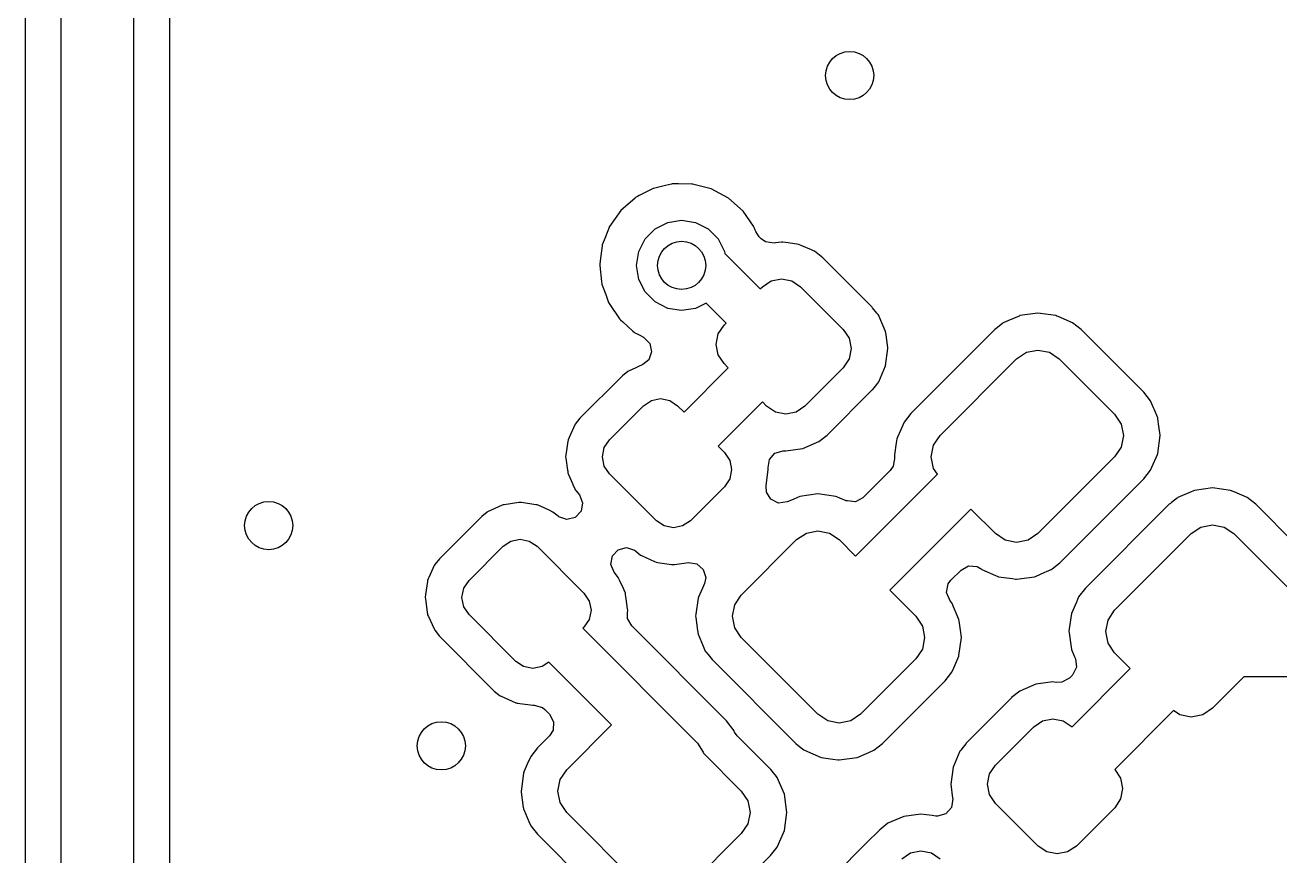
# Model space of a CAD drawing. Extents: x 4.14 to 8.85, y -5.31 to -1.77.
# Drawn here: x 4.8604 to 5.2706, y -3.8179 to -3.5465 of the extents above; entities that cross this region are included whole.
import ezdxf

# ---------------------------------------------------------------- set-up
doc = ezdxf.new("R2010")
doc.units = 0
doc.header["$MEASUREMENT"] = 0
doc.layers.add('BLACK', color=7, linetype='CONTINUOUS')

msp = doc.modelspace()

# ---------------------------------------------------------------- linework, layer by layer
at = {"layer": 'BLACK', "linetype": 'CONTINUOUS'}
for p, q in [((4.89581, -3.16), (4.89581, -4.24502)), ((4.90764, -4.24107), (4.90764, -3.16188)), ((4.87219, -4.24219), (4.87219, -3.16489)), ((4.86036, -3.51561), (4.86036, -4.23639)), ((5.06412, -3.60069), (5.06115, -3.60222)), ((5.06566, -3.59989), (5.06412, -3.60069)), ((5.06627, -3.59975), (5.06566, -3.59989)), ((5.06969, -3.59892), (5.06627, -3.59975)), ((5.07163, -3.59846), (5.06969, -3.59892)), ((5.07192, -3.59839), (5.07163, -3.59846)), ((5.07163, -3.59846), (5.07163, -3.59846)), ((5.07232, -3.59839), (5.07192, -3.59839)), ((5.07395, -3.5984), (5.07232, -3.59839)), ((5.07836, -3.59842), (5.07395, -3.5984)), ((5.07865, -3.59849), (5.07836, -3.59842)), ((5.0787, -3.59851), (5.07865, -3.59849)), ((5.07865, -3.59849), (5.07865, -3.59849)), ((5.07938, -3.59868), (5.0787, -3.59851)), ((5.0787, -3.59851), (5.0787, -3.59851)), ((5.08247, -3.59945), (5.07938, -3.59868)), ((5.08426, -3.5999), (5.08247, -3.59945)), ((5.0846, -3.59999), (5.08426, -3.5999)), ((5.08426, -3.5999), (5.08426, -3.5999)), ((5.09029, -3.603), (5.0846, -3.59999)), ((5.05976, -3.603), (5.05514, -3.60703)), ((5.05994, -3.60284), (5.05976, -3.603)), ((5.06054, -3.60253), (5.05994, -3.60284)), ((5.06115, -3.60222), (5.06054, -3.60253)), ((5.0951, -3.60728), (5.09029, -3.603)), ((5.05509, -3.60707), (5.05139, -3.61234)), ((5.05514, -3.60703), (5.05509, -3.60707)), ((5.09849, -3.61222), (5.0951, -3.60728)), ((5.05108, -3.61313), (5.04967, -3.61674)), ((5.05126, -3.61267), (5.05108, -3.61313)), ((5.05135, -3.61244), (5.05126, -3.61267)), ((5.05126, -3.61267), (5.05126, -3.61267)), ((5.05139, -3.61234), (5.05135, -3.61244)), ((5.06306, -3.61632), (5.06632, -3.61306)), ((5.06632, -3.61306), (5.07044, -3.61096)), ((5.07044, -3.61096), (5.075, -3.61024)), ((5.075, -3.61024), (5.07956, -3.61096)), ((5.07956, -3.61096), (5.08368, -3.61306)), ((5.08368, -3.61306), (5.08694, -3.61632)), ((5.09874, -3.61259), (5.09849, -3.61222)), ((5.09909, -3.61352), (5.09874, -3.61259)), ((5.09924, -3.6139), (5.09909, -3.61352)), ((5.10037, -3.61565), (5.09924, -3.6139)), ((5.04967, -3.61674), (5.04905, -3.61834)), ((5.06096, -3.62044), (5.06306, -3.61632)), ((5.08694, -3.61632), (5.08904, -3.62044)), ((5.10103, -3.61632), (5.10037, -3.61565)), ((5.10245, -3.61731), (5.10103, -3.61632)), ((5.10521, -3.61772), (5.10245, -3.61731)), ((5.10566, -3.61766), (5.10521, -3.61772)), ((5.10765, -3.61739), (5.10566, -3.61766)), ((5.10566, -3.61766), (5.10566, -3.61766)), ((5.10805, -3.61744), (5.10765, -3.61739)), ((5.10978, -3.61768), (5.10805, -3.61744)), ((5.10805, -3.61744), (5.10805, -3.61744)), ((5.11327, -3.61816), (5.10978, -3.61768)), ((5.11431, -3.61861), (5.11327, -3.61816)), ((5.04901, -3.61863), (5.04838, -3.62347)), ((5.04905, -3.61834), (5.04901, -3.61863)), ((5.06024, -3.625), (5.06096, -3.62044)), ((5.08904, -3.62044), (5.08916, -3.62117)), ((5.08916, -3.62117), (5.10069, -3.63271)), ((5.11742, -3.61996), (5.11431, -3.61861)), ((5.11812, -3.62026), (5.11742, -3.61996)), ((5.11847, -3.62041), (5.11812, -3.62026)), ((5.12114, -3.62251), (5.11847, -3.62041)), ((5.04838, -3.62347), (5.04821, -3.62472)), ((5.04821, -3.62472), (5.04825, -3.62507)), ((5.04825, -3.62507), (5.04882, -3.63027)), ((5.06096, -3.62956), (5.06024, -3.625)), ((5.13734, -3.6387), (5.12114, -3.62251)), ((5.04882, -3.63027), (5.04892, -3.63112)), ((5.06306, -3.63368), (5.06096, -3.62956)), ((5.10139, -3.63201), (5.10426, -3.63009)), ((5.10426, -3.63009), (5.10765, -3.62941)), ((5.10765, -3.62941), (5.11104, -3.63009)), ((5.11104, -3.63009), (5.11391, -3.63201)), ((5.04892, -3.63112), (5.04904, -3.63145)), ((5.04904, -3.63145), (5.04904, -3.63145)), ((5.04904, -3.63145), (5.05017, -3.63453)), ((5.05017, -3.63453), (5.05064, -3.63583)), ((5.06632, -3.63694), (5.06306, -3.63368)), ((5.10069, -3.63271), (5.10139, -3.63201)), ((5.11391, -3.63201), (5.12783, -3.64593)), ((5.05064, -3.63583), (5.05113, -3.63716)), ((5.05113, -3.63716), (5.0513, -3.63741)), ((5.0513, -3.63741), (5.0513, -3.63741)), ((5.0513, -3.63741), (5.05199, -3.63844)), ((5.05199, -3.63844), (5.05422, -3.64176)), ((5.07044, -3.63904), (5.06632, -3.63694)), ((5.083, -3.63729), (5.07956, -3.63904)), ((5.08955, -3.64384), (5.083, -3.63729)), ((5.05422, -3.64176), (5.05472, -3.6425)), ((5.05472, -3.6425), (5.05498, -3.64274)), ((5.05498, -3.64274), (5.05498, -3.64274)), ((5.05498, -3.64274), (5.05575, -3.64344)), ((5.075, -3.63976), (5.07044, -3.63904)), ((5.07956, -3.63904), (5.075, -3.63976)), ((5.13744, -3.63884), (5.13734, -3.6387)), ((5.13883, -3.64061), (5.13744, -3.63884)), ((5.13902, -3.64084), (5.13883, -3.64061)), ((5.13916, -3.64102), (5.13902, -3.64084)), ((5.1392, -3.64108), (5.13916, -3.64102)), ((5.13943, -3.64137), (5.1392, -3.64108)), ((5.1392, -3.64108), (5.1392, -3.64108)), ((5.13957, -3.6417), (5.13943, -3.64137)), ((5.14168, -3.64658), (5.13957, -3.6417)), ((5.18529, -3.64155), (5.18162, -3.64314)), ((5.1856, -3.64142), (5.18529, -3.64155)), ((5.18529, -3.64155), (5.18529, -3.64155)), ((5.19148, -3.64061), (5.1856, -3.64142)), ((5.19736, -3.64142), (5.19148, -3.64061)), ((5.19767, -3.64155), (5.19736, -3.64142)), ((5.19808, -3.64173), (5.19767, -3.64155)), ((5.19767, -3.64155), (5.19767, -3.64155)), ((5.20281, -3.64378), (5.19808, -3.64173)), ((5.05575, -3.64344), (5.05908, -3.64648)), ((5.05908, -3.64648), (5.05948, -3.64684)), ((5.05948, -3.64684), (5.05974, -3.64698)), ((5.08694, -3.64741), (5.08886, -3.64454)), ((5.08886, -3.64454), (5.08955, -3.64384)), ((5.12783, -3.64593), (5.12975, -3.6488)), ((5.14182, -3.64758), (5.14168, -3.64658)), ((5.17735, -3.64597), (5.14991, -3.67341)), ((5.17783, -3.64559), (5.17735, -3.64597)), ((5.1799, -3.64397), (5.17783, -3.64559)), ((5.18015, -3.64378), (5.1799, -3.64397)), ((5.1799, -3.64397), (5.1799, -3.64397)), ((5.18162, -3.64314), (5.18015, -3.64378)), ((5.20562, -3.64597), (5.20281, -3.64378)), ((5.22609, -3.66645), (5.20562, -3.64597)), ((5.05974, -3.64698), (5.05974, -3.64698)), ((5.05974, -3.64698), (5.06045, -3.64736)), ((5.06045, -3.64736), (5.06132, -3.64784)), ((5.06132, -3.64784), (5.06255, -3.6485)), ((5.06255, -3.6485), (5.06261, -3.64854)), ((5.06261, -3.64854), (5.06459, -3.65051)), ((5.06459, -3.65051), (5.06519, -3.65324)), ((5.08626, -3.6508), (5.08694, -3.64741)), ((5.08694, -3.65419), (5.08626, -3.6508)), ((5.12975, -3.6488), (5.13043, -3.65219)), ((5.14195, -3.64851), (5.14182, -3.64758)), ((5.1424, -3.65184), (5.14195, -3.64851)), ((5.06519, -3.65324), (5.06422, -3.65586)), ((5.08886, -3.65706), (5.08694, -3.65419)), ((5.13043, -3.65219), (5.12975, -3.65558)), ((5.14168, -3.65781), (5.14245, -3.65219)), ((5.14245, -3.65219), (5.1424, -3.65184)), ((5.18452, -3.65553), (5.18771, -3.6534)), ((5.18771, -3.6534), (5.19148, -3.65265)), ((5.19148, -3.65265), (5.19525, -3.6534)), ((5.19525, -3.6534), (5.19844, -3.65553)), ((5.06003, -3.65844), (5.05768, -3.65951)), ((5.06064, -3.65816), (5.06003, -3.65844)), ((5.06229, -3.65741), (5.06064, -3.65816)), ((5.06064, -3.65816), (5.06064, -3.65816)), ((5.06422, -3.65586), (5.06229, -3.65741)), ((5.07578, -3.67293), (5.09025, -3.65846)), ((5.09025, -3.65846), (5.08886, -3.65706)), ((5.12783, -3.65846), (5.11531, -3.67098)), ((5.12975, -3.65558), (5.12783, -3.65846)), ((5.13943, -3.66301), (5.14168, -3.65781)), ((5.15947, -3.68058), (5.18452, -3.65553)), ((5.19844, -3.65553), (5.21654, -3.67362)), ((5.05551, -3.66116), (5.04174, -3.67493)), ((5.05563, -3.66106), (5.05551, -3.66116)), ((5.0574, -3.65964), (5.05563, -3.66106)), ((5.05768, -3.65951), (5.0574, -3.65964)), ((5.05768, -3.65951), (5.05768, -3.65951)), ((5.13909, -3.66345), (5.13943, -3.66301)), ((5.12253, -3.68049), (5.13734, -3.66569)), ((5.13734, -3.66569), (5.13743, -3.66557)), ((5.13743, -3.66557), (5.13747, -3.66551)), ((5.13743, -3.66557), (5.13743, -3.66557)), ((5.13747, -3.66551), (5.13833, -3.66442)), ((5.13833, -3.66442), (5.13909, -3.66345)), ((5.22829, -3.66925), (5.22609, -3.66645)), ((5.05142, -3.68198), (5.06256, -3.67084)), ((5.06256, -3.67084), (5.06511, -3.66913)), ((5.06511, -3.66913), (5.06812, -3.66853)), ((5.06812, -3.66853), (5.07114, -3.66913)), ((5.07114, -3.66913), (5.07369, -3.67084)), ((5.07369, -3.67084), (5.07578, -3.67293)), ((5.10139, -3.66959), (5.08691, -3.68406)), ((5.10278, -3.67098), (5.10139, -3.66959)), ((5.10565, -3.6729), (5.10278, -3.67098)), ((5.11531, -3.67098), (5.11243, -3.6729)), ((5.22929, -3.67157), (5.22829, -3.66925)), ((5.04174, -3.67493), (5.04022, -3.67682)), ((5.10904, -3.67358), (5.10565, -3.6729)), ((5.11243, -3.6729), (5.10904, -3.67358)), ((5.14991, -3.67341), (5.14771, -3.67621)), ((5.21654, -3.67362), (5.21867, -3.67682)), ((5.22956, -3.67219), (5.22929, -3.67157)), ((5.23058, -3.67454), (5.22956, -3.67219)), ((5.23065, -3.6747), (5.23058, -3.67454)), ((5.23071, -3.67517), (5.23065, -3.6747)), ((5.23103, -3.67747), (5.23071, -3.67517)), ((5.04009, -3.6771), (5.03824, -3.68117)), ((5.04022, -3.67682), (5.04009, -3.6771)), ((5.14655, -3.67889), (5.14558, -3.68113)), ((5.14771, -3.67621), (5.14655, -3.67889)), ((5.21867, -3.67682), (5.21942, -3.68058)), ((5.23143, -3.68042), (5.23103, -3.67747)), ((5.03782, -3.68237), (5.03738, -3.68547)), ((5.03785, -3.68216), (5.03782, -3.68237)), ((5.03782, -3.68237), (5.03782, -3.68237)), ((5.03788, -3.68196), (5.03785, -3.68216)), ((5.03824, -3.68117), (5.03788, -3.68196)), ((5.04971, -3.68453), (5.05142, -3.68198)), ((5.11466, -3.68483), (5.11986, -3.68258)), ((5.11986, -3.68258), (5.12253, -3.68049)), ((5.14517, -3.68299), (5.14464, -3.68688)), ((5.14535, -3.68166), (5.14517, -3.68299)), ((5.14558, -3.68113), (5.14535, -3.68166)), ((5.15658, -3.68754), (5.15733, -3.68378)), ((5.15733, -3.68378), (5.15947, -3.68058)), ((5.21942, -3.68058), (5.21867, -3.68435)), ((5.23065, -3.68647), (5.23145, -3.68058)), ((5.23145, -3.68058), (5.23143, -3.68042)), ((5.03738, -3.68547), (5.03708, -3.68754)), ((5.03708, -3.68754), (5.03714, -3.68796)), ((5.04911, -3.68754), (5.04971, -3.68453)), ((5.04971, -3.69056), (5.04911, -3.68754)), ((5.08691, -3.68406), (5.089, -3.68615)), ((5.089, -3.68615), (5.09071, -3.68871)), ((5.10367, -3.68843), (5.1055, -3.68632)), ((5.1055, -3.68632), (5.10818, -3.68553)), ((5.10818, -3.68553), (5.10856, -3.68556)), ((5.10856, -3.68556), (5.10871, -3.68556)), ((5.10871, -3.68556), (5.10898, -3.68559)), ((5.10898, -3.68559), (5.10898, -3.68559)), ((5.10898, -3.68559), (5.10904, -3.6856)), ((5.10904, -3.6856), (5.11466, -3.68483)), ((5.14464, -3.68688), (5.14455, -3.68754)), ((5.14455, -3.68754), (5.1446, -3.68794)), ((5.15733, -3.69131), (5.15658, -3.68754)), ((5.21654, -3.68754), (5.19148, -3.7126)), ((5.21867, -3.68435), (5.21654, -3.68754)), ((5.22871, -3.69094), (5.23053, -3.68674)), ((5.23053, -3.68674), (5.23065, -3.68647)), ((5.03714, -3.68796), (5.03771, -3.69192)), ((5.03771, -3.69192), (5.03774, -3.69218)), ((5.05142, -3.69311), (5.04971, -3.69056)), ((5.09071, -3.68871), (5.09131, -3.69172)), ((5.09131, -3.69172), (5.09071, -3.69473)), ((5.10258, -3.69703), (5.10334, -3.69172)), ((5.10327, -3.69119), (5.10329, -3.69102)), ((5.10334, -3.69172), (5.10327, -3.69119)), ((5.10329, -3.69102), (5.10367, -3.68843)), ((5.10329, -3.69102), (5.10329, -3.69102)), ((5.10329, -3.69102), (5.10329, -3.69102)), ((5.14317, -3.69196), (5.13426, -3.70088)), ((5.14416, -3.69054), (5.14317, -3.69196)), ((5.14444, -3.6887), (5.14416, -3.69054)), ((5.14457, -3.68822), (5.14444, -3.6887)), ((5.14459, -3.68822), (5.14457, -3.68822)), ((5.1446, -3.6881), (5.14459, -3.68813)), ((5.14459, -3.68813), (5.14459, -3.68822)), ((5.1446, -3.68794), (5.1446, -3.6881)), ((5.15862, -3.69324), (5.15733, -3.69131)), ((5.22609, -3.69472), (5.22829, -3.69192)), ((5.22829, -3.69192), (5.22871, -3.69094)), ((5.03774, -3.69218), (5.03783, -3.69276)), ((5.03783, -3.69276), (5.03788, -3.69313)), ((5.03788, -3.69313), (5.03797, -3.69332)), ((5.03797, -3.69332), (5.03928, -3.69621)), ((5.06673, -3.70842), (5.05142, -3.69311)), ((5.09071, -3.69473), (5.089, -3.69729)), ((5.13189, -3.71997), (5.15862, -3.69324)), ((5.19866, -3.72215), (5.22609, -3.69472)), ((5.03928, -3.69621), (5.03947, -3.69663)), ((5.03947, -3.69663), (5.04008, -3.69796)), ((5.04008, -3.69796), (5.04022, -3.69827)), ((5.04022, -3.69827), (5.04041, -3.69851)), ((5.04041, -3.69851), (5.04156, -3.69994)), ((5.04156, -3.69994), (5.04263, -3.70252)), ((5.089, -3.69729), (5.07787, -3.70842)), ((5.1027, -3.69904), (5.10258, -3.69703)), ((5.10417, -3.70142), (5.1027, -3.69904)), ((5.11954, -3.69967), (5.11366, -3.70047)), ((5.12543, -3.70047), (5.11954, -3.69967)), ((5.24161, -3.69894), (5.23722, -3.70085)), ((5.24214, -3.69871), (5.24161, -3.69894)), ((5.24236, -3.69862), (5.24214, -3.69871)), ((5.24267, -3.69849), (5.24236, -3.69862)), ((5.24236, -3.69862), (5.24236, -3.69862)), ((5.24855, -3.69768), (5.24267, -3.69849)), ((5.25443, -3.69849), (5.24855, -3.69768)), ((5.25474, -3.69862), (5.25443, -3.69849)), ((5.25496, -3.69871), (5.25474, -3.69862)), ((5.25474, -3.69862), (5.25474, -3.69862)), ((5.2556, -3.69899), (5.25496, -3.69871)), ((5.25988, -3.70085), (5.2556, -3.69899)), ((5.01628, -3.70338), (5.01157, -3.70552)), ((5.0166, -3.70323), (5.01628, -3.70338)), ((5.01628, -3.70338), (5.01628, -3.70338)), ((5.01695, -3.70318), (5.0166, -3.70323)), ((5.01702, -3.70318), (5.01695, -3.70318)), ((5.01695, -3.70318), (5.01695, -3.70318)), ((5.02178, -3.70249), (5.01702, -3.70318)), ((5.01702, -3.70318), (5.01702, -3.70318)), ((5.02219, -3.70243), (5.02178, -3.70249)), ((5.0226, -3.70249), (5.02219, -3.70243)), ((5.02736, -3.70318), (5.0226, -3.70249)), ((5.02743, -3.70318), (5.02736, -3.70318)), ((5.02736, -3.70318), (5.02736, -3.70318)), ((5.02778, -3.70323), (5.02743, -3.70318)), ((5.02743, -3.70318), (5.02743, -3.70318)), ((5.0281, -3.70338), (5.02778, -3.70323)), ((5.03022, -3.70434), (5.0281, -3.70338)), ((5.0281, -3.70338), (5.0281, -3.70338)), ((5.04263, -3.70252), (5.04213, -3.70527)), ((5.10669, -3.70263), (5.10417, -3.70142)), ((5.10946, -3.70229), (5.10669, -3.70263)), ((5.11095, -3.70165), (5.10946, -3.70229)), ((5.11165, -3.70134), (5.11095, -3.70165)), ((5.11095, -3.70165), (5.11095, -3.70165)), ((5.11366, -3.70047), (5.11165, -3.70134)), ((5.12574, -3.70061), (5.12543, -3.70047)), ((5.12674, -3.70104), (5.12574, -3.70061)), ((5.12574, -3.70061), (5.12574, -3.70061)), ((5.12878, -3.70192), (5.12674, -3.70104)), ((5.12897, -3.70194), (5.12878, -3.70192)), ((5.12902, -3.70196), (5.12897, -3.70194)), ((5.12917, -3.70196), (5.12902, -3.70196)), ((5.1318, -3.70222), (5.12917, -3.70196)), ((5.13426, -3.70088), (5.1318, -3.70222)), ((5.23442, -3.70304), (5.20698, -3.73048)), ((5.23478, -3.70275), (5.23442, -3.70304)), ((5.23518, -3.70244), (5.23478, -3.70275)), ((5.23615, -3.70168), (5.23518, -3.70244)), ((5.23697, -3.70104), (5.23615, -3.70168)), ((5.23722, -3.70085), (5.23697, -3.70104)), ((5.23697, -3.70104), (5.23697, -3.70104)), ((5.26268, -3.70304), (5.25988, -3.70085)), ((5.2757, -3.71606), (5.26268, -3.70304)), ((5.00957, -3.70709), (4.9958, -3.72086)), ((5.0097, -3.70699), (5.00957, -3.70709)), ((5.01146, -3.70557), (5.0097, -3.70699)), ((5.01157, -3.70552), (5.01146, -3.70557)), ((5.03186, -3.70509), (5.03022, -3.70434)), ((5.03291, -3.70557), (5.03186, -3.70509)), ((5.03459, -3.70692), (5.03291, -3.70557)), ((5.03486, -3.70712), (5.03459, -3.70692)), ((5.03751, -3.70801), (5.03486, -3.70712)), ((5.04022, -3.70732), (5.03751, -3.70801)), ((5.04213, -3.70527), (5.04022, -3.70732)), ((5.06929, -3.71013), (5.06673, -3.70842)), ((5.07787, -3.70842), (5.07531, -3.71013)), ((5.16955, -3.70459), (5.14303, -3.73111)), ((5.17756, -3.7126), (5.16955, -3.70459)), ((5.0723, -3.71073), (5.06929, -3.71013)), ((5.07531, -3.71013), (5.0723, -3.71073)), ((5.11258, -3.71458), (5.11578, -3.71245)), ((5.11578, -3.71245), (5.11954, -3.7117)), ((5.11954, -3.7117), (5.12331, -3.71245)), ((5.12331, -3.71245), (5.1265, -3.71458)), ((5.24159, -3.7126), (5.24478, -3.71046)), ((5.24478, -3.71046), (5.24855, -3.70972)), ((5.24855, -3.70972), (5.25232, -3.71046)), ((5.25232, -3.71046), (5.25551, -3.7126)), ((5.01662, -3.71677), (5.01918, -3.71507)), ((5.01918, -3.71507), (5.02219, -3.71447)), ((5.02219, -3.71447), (5.0252, -3.71507)), ((5.0252, -3.71507), (5.02776, -3.71677)), ((5.09449, -3.73268), (5.11258, -3.71458)), ((5.1265, -3.71458), (5.13189, -3.71997)), ((5.18075, -3.71473), (5.17756, -3.7126)), ((5.18452, -3.71548), (5.18075, -3.71473)), ((5.18829, -3.71473), (5.18452, -3.71548)), ((5.19148, -3.7126), (5.18829, -3.71473)), ((5.21654, -3.73765), (5.24159, -3.7126)), ((5.25551, -3.7126), (5.27361, -3.73069)), ((5.00549, -3.72791), (5.01662, -3.71677)), ((5.02776, -3.71677), (5.04307, -3.73209)), ((5.05186, -3.72267), (5.05236, -3.71992)), ((5.05236, -3.71992), (5.05427, -3.71788)), ((5.05427, -3.71788), (5.05698, -3.71719)), ((5.05698, -3.71719), (5.05963, -3.71808)), ((5.05963, -3.71808), (5.0599, -3.71828)), ((5.0599, -3.71828), (5.06157, -3.71963)), ((5.06157, -3.71963), (5.06186, -3.71975)), ((5.06186, -3.71975), (5.06186, -3.71975)), ((5.06186, -3.71975), (5.06618, -3.72172)), ((4.99413, -3.72309), (4.99238, -3.72694)), ((4.99428, -3.72275), (4.99413, -3.72309)), ((4.99413, -3.72309), (4.99413, -3.72309)), ((4.9958, -3.72086), (4.99428, -3.72275)), ((5.05293, -3.72526), (5.05186, -3.72267)), ((5.06618, -3.72172), (5.06671, -3.72196)), ((5.06671, -3.72196), (5.06706, -3.72201)), ((5.06706, -3.72201), (5.06706, -3.72201)), ((5.06706, -3.72201), (5.06713, -3.72202)), ((5.06713, -3.72202), (5.06713, -3.72202)), ((5.06713, -3.72202), (5.07167, -3.72267)), ((5.07167, -3.72267), (5.07195, -3.72271)), ((5.07195, -3.72271), (5.0723, -3.72276)), ((5.0723, -3.72276), (5.07271, -3.7227)), ((5.07271, -3.7227), (5.0772, -3.72206)), ((5.0772, -3.72206), (5.07997, -3.72246)), ((5.07997, -3.72246), (5.08208, -3.72429)), ((5.08208, -3.72429), (5.08287, -3.72697)), ((5.16303, -3.72784), (5.16634, -3.72453)), ((5.16634, -3.72453), (5.16879, -3.72319)), ((5.16879, -3.72319), (5.17158, -3.72339)), ((5.17158, -3.72339), (5.17266, -3.72399)), ((5.17266, -3.72399), (5.17266, -3.72399)), ((5.17266, -3.72399), (5.17275, -3.72404)), ((5.17275, -3.72404), (5.17291, -3.72413)), ((5.17291, -3.72413), (5.17292, -3.72414)), ((5.17292, -3.72414), (5.17292, -3.72414)), ((5.17292, -3.72414), (5.17319, -3.72435)), ((5.17319, -3.72435), (5.17763, -3.72627)), ((5.19427, -3.72504), (5.19585, -3.72435)), ((5.19585, -3.72435), (5.1961, -3.72415)), ((5.1961, -3.72415), (5.19765, -3.72294)), ((5.19765, -3.72294), (5.1977, -3.7229)), ((5.1977, -3.7229), (5.19866, -3.72215)), ((4.99189, -3.7283), (4.99128, -3.73256)), ((4.99195, -3.72789), (4.99189, -3.7283)), ((4.99189, -3.7283), (4.99189, -3.7283)), ((4.99216, -3.72741), (4.99195, -3.72789)), ((4.99238, -3.72694), (4.99216, -3.72741)), ((5.00378, -3.73046), (5.00549, -3.72791)), ((5.05371, -3.72623), (5.05293, -3.72526)), ((5.05427, -3.72693), (5.05371, -3.72623)), ((5.0544, -3.72721), (5.05427, -3.72693)), ((5.05466, -3.72778), (5.0544, -3.72721)), ((5.0544, -3.72721), (5.0544, -3.72721)), ((5.05594, -3.7306), (5.05466, -3.72778)), ((5.05466, -3.72778), (5.05466, -3.72778)), ((5.08246, -3.72894), (5.08182, -3.73043)), ((5.08287, -3.72697), (5.08246, -3.72894)), ((5.16213, -3.72906), (5.16303, -3.72784)), ((5.17763, -3.72627), (5.17815, -3.7265)), ((5.17815, -3.7265), (5.17864, -3.72671)), ((5.17864, -3.72671), (5.18318, -3.72733)), ((5.18318, -3.72733), (5.18412, -3.72746)), ((5.18412, -3.72746), (5.18452, -3.72752)), ((5.18452, -3.72752), (5.1904, -3.72671)), ((5.1904, -3.72671), (5.19067, -3.72659)), ((5.19067, -3.72659), (5.19376, -3.72526)), ((5.19376, -3.72526), (5.19427, -3.72504)), ((4.99128, -3.73256), (4.99115, -3.73348)), ((5.00318, -3.73348), (5.00378, -3.73046)), ((5.04307, -3.73209), (5.04478, -3.73464)), ((5.05617, -3.73109), (5.05594, -3.7306)), ((5.05661, -3.73207), (5.05617, -3.73109)), ((5.05664, -3.73233), (5.05661, -3.73207)), ((5.05667, -3.73248), (5.05664, -3.73233)), ((5.05687, -3.73389), (5.05667, -3.73248)), ((5.05667, -3.73248), (5.05667, -3.73248)), ((5.08182, -3.73043), (5.08055, -3.73335)), ((5.08182, -3.73043), (5.08182, -3.73043)), ((5.09235, -3.73587), (5.09449, -3.73268)), ((5.14303, -3.73111), (5.15156, -3.73964)), ((5.1616, -3.73181), (5.16213, -3.72906)), ((5.16264, -3.7344), (5.1616, -3.73181)), ((5.20698, -3.73048), (5.20478, -3.73328)), ((4.99115, -3.73348), (4.99121, -3.73389)), ((4.99121, -3.73389), (4.99185, -3.73836)), ((5.00378, -3.73649), (5.00318, -3.73348)), ((5.00549, -3.73905), (5.00378, -3.73649)), ((5.04478, -3.73464), (5.04537, -3.73765)), ((5.05733, -3.73714), (5.05687, -3.73389)), ((5.05741, -3.73765), (5.05733, -3.73714)), ((5.08038, -3.73376), (5.07967, -3.7389)), ((5.08055, -3.73335), (5.08038, -3.73376)), ((5.09161, -3.73964), (5.09235, -3.73587)), ((5.16308, -3.73497), (5.16264, -3.7344)), ((5.16331, -3.73527), (5.16308, -3.73497)), ((5.16567, -3.74072), (5.16331, -3.73527)), ((5.20405, -3.73496), (5.20287, -3.7377)), ((5.20478, -3.73328), (5.20405, -3.73496)), ((4.99185, -3.73836), (4.9919, -3.73873)), ((4.9919, -3.73873), (4.99195, -3.73906)), ((4.99195, -3.73906), (4.99207, -3.73935)), ((4.99207, -3.73935), (4.99224, -3.73971)), ((4.99224, -3.73971), (4.99409, -3.74377)), ((5.0208, -3.75436), (5.00549, -3.73905)), ((5.04478, -3.74067), (5.04307, -3.74322)), ((5.04537, -3.73765), (5.04478, -3.74067)), ((5.05728, -3.73854), (5.05741, -3.73765)), ((5.05734, -3.7403), (5.05728, -3.73854)), ((5.05868, -3.74275), (5.05734, -3.7403)), ((5.07967, -3.7389), (5.07957, -3.73964)), ((5.07957, -3.73964), (5.07963, -3.74003)), ((5.07963, -3.74003), (5.08021, -3.74429)), ((5.09235, -3.74341), (5.09161, -3.73964)), ((5.15156, -3.73964), (5.15369, -3.74283)), ((5.16573, -3.74116), (5.16567, -3.74072)), ((5.16624, -3.74487), (5.16573, -3.74116)), ((5.20242, -3.73873), (5.20174, -3.74374)), ((5.20287, -3.7377), (5.20242, -3.73873)), ((5.21365, -3.74461), (5.2144, -3.74085)), ((5.2144, -3.74085), (5.21654, -3.73765)), ((4.99409, -3.74377), (4.99428, -3.7442)), ((4.99428, -3.7442), (4.99575, -3.74602)), ((5.04307, -3.74322), (5.04275, -3.74354)), ((5.04275, -3.74354), (5.08022, -3.78102)), ((5.08966, -3.77373), (5.05868, -3.74275)), ((5.08021, -3.74429), (5.08038, -3.74552)), ((5.09449, -3.7466), (5.09235, -3.74341)), ((5.15369, -3.74283), (5.15444, -3.7466)), ((5.16637, -3.74583), (5.16624, -3.74487)), ((5.20174, -3.74374), (5.20162, -3.74461)), ((5.20162, -3.74461), (5.20167, -3.74501)), ((5.20167, -3.74501), (5.20232, -3.74972)), ((5.2144, -3.74838), (5.21365, -3.74461)), ((4.99575, -3.74602), (4.9958, -3.74609)), ((4.9958, -3.74609), (5.01375, -3.76404)), ((5.08038, -3.74552), (5.08148, -3.74807)), ((5.08148, -3.74807), (5.08203, -3.74935)), ((5.08203, -3.74935), (5.08274, -3.75097)), ((5.11954, -3.77165), (5.09449, -3.7466)), ((5.15444, -3.7466), (5.15369, -3.75037)), ((5.16567, -3.75248), (5.16648, -3.7466)), ((5.16648, -3.7466), (5.16637, -3.74583)), ((5.21654, -3.75157), (5.2144, -3.74838)), ((5.08274, -3.75097), (5.08293, -3.75122)), ((5.08293, -3.75122), (5.08293, -3.75122)), ((5.08293, -3.75122), (5.08363, -3.75212)), ((5.08363, -3.75212), (5.08493, -3.75377)), ((5.15369, -3.75037), (5.15156, -3.75356)), ((5.16394, -3.75648), (5.16559, -3.75267)), ((5.16559, -3.75267), (5.16567, -3.75248)), ((5.20232, -3.74972), (5.20242, -3.7505)), ((5.20242, -3.7505), (5.20347, -3.75291)), ((5.20347, -3.75291), (5.20347, -3.75291)), ((5.20347, -3.75291), (5.20371, -3.75348)), ((5.20371, -3.75348), (5.20406, -3.75625)), ((5.22166, -3.7567), (5.21654, -3.75157)), ((5.02335, -3.75606), (5.0208, -3.75436)), ((5.02636, -3.75666), (5.02335, -3.75606)), ((5.02938, -3.75606), (5.02636, -3.75666)), ((5.03155, -3.75462), (5.02938, -3.75606)), ((5.05205, -3.77512), (5.03155, -3.75462)), ((5.08493, -3.75377), (5.11237, -3.78121)), ((5.15156, -3.75356), (5.13346, -3.77165)), ((5.16331, -3.75793), (5.16394, -3.75648)), ((5.20265, -3.7757), (5.22166, -3.7567)), ((5.20406, -3.75625), (5.20285, -3.7586)), ((5.14064, -3.78121), (5.16111, -3.76073)), ((5.16111, -3.76073), (5.16331, -3.75793)), ((5.19639, -3.76108), (5.19077, -3.76185)), ((5.19678, -3.76114), (5.19639, -3.76108)), ((5.1976, -3.76125), (5.19678, -3.76114)), ((5.19933, -3.76118), (5.1976, -3.76125)), ((5.20178, -3.75984), (5.19933, -3.76118)), ((5.20267, -3.75895), (5.20178, -3.75984)), ((5.20276, -3.75878), (5.20267, -3.75895)), ((5.20279, -3.75874), (5.20276, -3.75878)), ((5.20285, -3.7586), (5.20279, -3.75874)), ((5.2588, -3.75942), (5.24855, -3.76967)), ((5.27984, -3.75942), (5.2588, -3.75942)), ((5.01375, -3.76404), (5.01564, -3.76556)), ((5.01564, -3.76556), (5.01597, -3.76571)), ((5.01597, -3.76571), (5.01597, -3.76571)), ((5.01597, -3.76571), (5.01962, -3.76737)), ((5.18557, -3.7641), (5.18289, -3.7662)), ((5.19077, -3.76185), (5.18557, -3.7641)), ((5.01962, -3.76737), (5.02078, -3.7679)), ((5.02078, -3.7679), (5.02113, -3.76795)), ((5.02113, -3.76795), (5.02113, -3.76795)), ((5.02113, -3.76795), (5.02119, -3.76796)), ((5.02119, -3.76796), (5.02119, -3.76796)), ((5.02119, -3.76796), (5.02561, -3.76859)), ((5.02561, -3.76859), (5.02636, -3.7687)), ((5.02636, -3.7687), (5.02671, -3.76865)), ((5.02671, -3.76865), (5.02679, -3.76865)), ((5.02679, -3.76865), (5.02947, -3.76943)), ((5.02947, -3.76943), (5.0303, -3.7701)), ((5.18279, -3.76631), (5.17903, -3.77007)), ((5.18289, -3.7662), (5.18279, -3.76631)), ((5.24855, -3.76967), (5.24536, -3.7718)), ((5.0303, -3.7701), (5.03181, -3.77161)), ((5.03181, -3.77161), (5.03315, -3.77406)), ((5.03315, -3.77406), (5.03295, -3.77685)), ((5.09212, -3.77709), (5.08966, -3.77373)), ((5.12274, -3.77379), (5.11954, -3.77165)), ((5.1265, -3.77454), (5.12274, -3.77379)), ((5.13027, -3.77379), (5.1265, -3.77454)), ((5.13346, -3.77165), (5.13027, -3.77379)), ((5.17903, -3.77007), (5.16809, -3.781)), ((5.19012, -3.7757), (5.193, -3.77378)), ((5.193, -3.77378), (5.19639, -3.77311)), ((5.19639, -3.77311), (5.19978, -3.77378)), ((5.19978, -3.77378), (5.20265, -3.7757)), ((5.23577, -3.77043), (5.21657, -3.78962)), ((5.23782, -3.7718), (5.23577, -3.77043)), ((5.24159, -3.77255), (5.23782, -3.7718)), ((5.24536, -3.7718), (5.24159, -3.77255)), ((5.03295, -3.77685), (5.03181, -3.77863)), ((5.03742, -3.78975), (5.05205, -3.77512)), ((5.09222, -3.77723), (5.09212, -3.77709)), ((5.09212, -3.77709), (5.09212, -3.77709)), ((5.09232, -3.77752), (5.09222, -3.77723)), ((5.09317, -3.77866), (5.09232, -3.77752)), ((5.17759, -3.78823), (5.19012, -3.7757)), ((5.03181, -3.77863), (5.02786, -3.78257)), ((5.08022, -3.78102), (5.08208, -3.78399)), ((5.10404, -3.78953), (5.09317, -3.77866)), ((5.11237, -3.78121), (5.11314, -3.78182)), ((5.11314, -3.78182), (5.11492, -3.78321)), ((5.13784, -3.78341), (5.14064, -3.78121)), ((5.16786, -3.7813), (5.16704, -3.78234)), ((5.16798, -3.78114), (5.16786, -3.7813)), ((5.168, -3.78112), (5.16798, -3.78114)), ((5.16798, -3.78114), (5.16798, -3.78114)), ((5.16809, -3.781), (5.168, -3.78112)), ((5.168, -3.78112), (5.168, -3.78112)), ((5.02567, -3.78538), (5.02454, -3.78797)), ((5.02786, -3.78257), (5.02567, -3.78538)), ((5.08208, -3.78399), (5.08212, -3.78434)), ((5.08212, -3.78434), (5.09449, -3.79671)), ((5.11492, -3.78321), (5.11517, -3.78341)), ((5.11517, -3.78341), (5.12062, -3.78576)), ((5.12062, -3.78576), (5.12445, -3.78629)), ((5.12445, -3.78629), (5.12611, -3.78652)), ((5.1265, -3.78657), (5.13239, -3.78576)), ((5.13239, -3.78576), (5.13268, -3.78564)), ((5.13268, -3.78564), (5.13494, -3.78466)), ((5.13494, -3.78466), (5.13525, -3.78453)), ((5.13525, -3.78453), (5.13784, -3.78341)), ((5.166, -3.78368), (5.16374, -3.78888)), ((5.16611, -3.78353), (5.166, -3.78368)), ((5.16623, -3.78338), (5.16611, -3.78353)), ((5.16704, -3.78234), (5.16623, -3.78338)), ((5.16623, -3.78338), (5.16623, -3.78338)), ((5.02357, -3.79021), (5.02331, -3.79083)), ((5.02454, -3.78797), (5.02357, -3.79021)), ((5.03528, -3.79294), (5.03742, -3.78975)), ((5.10415, -3.78967), (5.10404, -3.78953)), ((5.10461, -3.79025), (5.10415, -3.78967)), ((5.10415, -3.78967), (5.10415, -3.78967)), ((5.10596, -3.79198), (5.10461, -3.79025)), ((5.12611, -3.78652), (5.1265, -3.78657)), ((5.16374, -3.78888), (5.16298, -3.79449)), ((5.17567, -3.7911), (5.17759, -3.78823)), ((5.21657, -3.78962), (5.21849, -3.7925)), ((5.02331, -3.79083), (5.0226, -3.79596)), ((5.03454, -3.79671), (5.03528, -3.79294)), ((5.10624, -3.79234), (5.10596, -3.79198)), ((5.1086, -3.79778), (5.10624, -3.79234)), ((5.16298, -3.79449), (5.1636, -3.79905)), ((5.175, -3.79449), (5.17567, -3.7911)), ((5.17567, -3.79788), (5.175, -3.79449)), ((5.21849, -3.7925), (5.21916, -3.79589)), ((5.0226, -3.79596), (5.0225, -3.79671)), ((5.0225, -3.79671), (5.02256, -3.7971)), ((5.02256, -3.7971), (5.02324, -3.80212)), ((5.03528, -3.80048), (5.03454, -3.79671)), ((5.09449, -3.79671), (5.09662, -3.7999)), ((5.10941, -3.80367), (5.1086, -3.79778)), ((5.17759, -3.80076), (5.17567, -3.79788)), ((5.21916, -3.79589), (5.21849, -3.79928)), ((5.02324, -3.80212), (5.02325, -3.80216)), ((5.02325, -3.80216), (5.02331, -3.80259)), ((5.02331, -3.80259), (5.02338, -3.80276)), ((5.02338, -3.80276), (5.02508, -3.8067)), ((5.03742, -3.80367), (5.03528, -3.80048)), ((5.09662, -3.7999), (5.09737, -3.80367)), ((5.16322, -3.80207), (5.16137, -3.80417)), ((5.16363, -3.7993), (5.16322, -3.80207)), ((5.1636, -3.79905), (5.16363, -3.7993)), ((5.19151, -3.81468), (5.17759, -3.80076)), ((5.21657, -3.80215), (5.20404, -3.81468)), ((5.21849, -3.79928), (5.21657, -3.80215)), ((5.02508, -3.8067), (5.02567, -3.80804)), ((5.06247, -3.82872), (5.03742, -3.80367)), ((5.09737, -3.80367), (5.09662, -3.80743)), ((5.1086, -3.80955), (5.10941, -3.80367)), ((5.14762, -3.805), (5.14242, -3.80725)), ((5.15324, -3.80423), (5.14762, -3.805)), ((5.15686, -3.80473), (5.15324, -3.80423)), ((5.15805, -3.80489), (5.15686, -3.80473)), ((5.15686, -3.80473), (5.15686, -3.80473)), ((5.15869, -3.80494), (5.15805, -3.80489)), ((5.16137, -3.80417), (5.15869, -3.80494)), ((5.02567, -3.80804), (5.02786, -3.81084)), ((5.02786, -3.81084), (5.0553, -3.83828)), ((5.09449, -3.81063), (5.07639, -3.82872)), ((5.09662, -3.80743), (5.09449, -3.81063)), ((5.10624, -3.815), (5.1086, -3.80955)), ((5.13964, -3.80946), (5.13548, -3.81362)), ((5.13974, -3.80935), (5.13964, -3.80946)), ((5.14242, -3.80725), (5.13974, -3.80935)), ((5.10404, -3.8178), (5.10624, -3.815)), ((5.13548, -3.81362), (5.12494, -3.82415)), ((5.19439, -3.8166), (5.19151, -3.81468)), ((5.20404, -3.81468), (5.20117, -3.8166)), ((5.08357, -3.83828), (5.10404, -3.8178)), ((5.14697, -3.81885), (5.14985, -3.81693)), ((5.14985, -3.81693), (5.15324, -3.81626)), ((5.15324, -3.81626), (5.15663, -3.81693)), ((5.15663, -3.81693), (5.1595, -3.81885)), ((5.19778, -3.81727), (5.19439, -3.8166)), ((5.20117, -3.8166), (5.19778, -3.81727))]:
    msp.add_line(p, q, dxfattribs=at)
at = {"layer": 'BLACK'}
for centre in [(5.12992, -3.56299), (5.075, -3.625), (4.94, -3.71), (4.99643, -3.78195)]:
    msp.add_circle(centre, 0.00787, dxfattribs=at)

doc.saveas('drawing.dxf')
